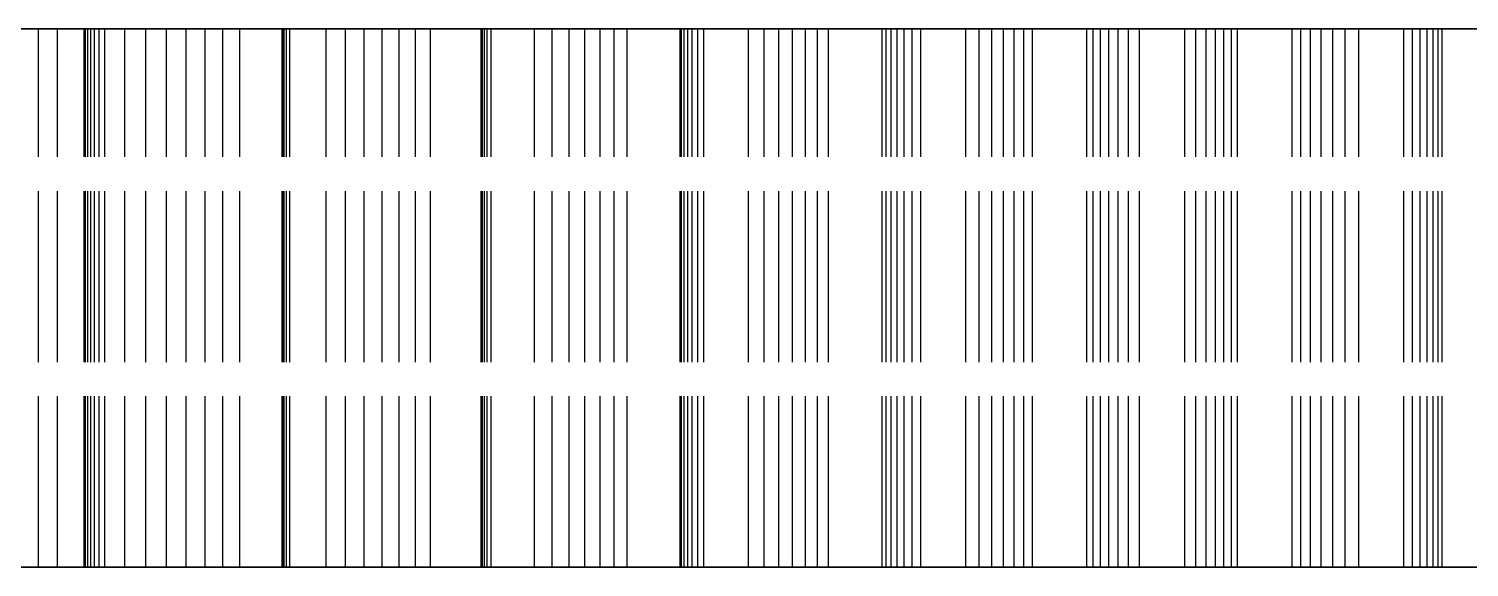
# Model space of a CAD drawing. Header units: millimetres. Extents: x -20 to 116, y -41 to 51.
# Drawn here: x -8.42 to 2.28, y 45.12 to 49.12 of the extents above; entities that cross this region are included whole.
import ezdxf

# ---------------------------------------------------------------- set-up
doc = ezdxf.new("R2010")
doc.units = ezdxf.units.MM
doc.linetypes.add('DASHED', pattern=[1.524, 1.27, -0.254])
doc.layers.add('HIDDEN', color=8, linetype='DASHED')
doc.layers.add('VISIBLE', color=7, linetype='CONTINUOUS')

msp = doc.modelspace()

# ---------------------------------------------------------------- linework, layer by layer
at = {"layer": 'HIDDEN'}
for points in [[(-8.80357, 49.11906), (-8.19643, 49.11906), (-7.58929, 49.11906), (-6.98214, 49.11906), (-6.375, 49.11906), (-5.76786, 49.11906), (-5.16071, 49.11906), (-4.55357, 49.11906), (-3.94643, 49.11906), (-3.33929, 49.11906), (-2.73214, 49.11906), (-2.125, 49.11906), (-1.51786, 49.11906), (-0.91071, 49.11906), (-0.30357, 49.11906), (0.30357, 49.11906), (0.91071, 49.11906), (1.51786, 49.11906), (2.125, 49.11906), (2.73214, 49.11906)], [(-8.34428, 49.11906), (-8.49049, 49.11906)], [(-8.49049, 49.11906), (-8.34428, 49.11906)], [(-8.20515, 49.11906), (-8.34428, 49.11906)], [(-8.34428, 49.11906), (-8.20515, 49.11906)], [(-8.34428, 45.11906), (-8.34428, 49.11906)], [(-8.34428, 45.11906), (-8.34428, 49.11906)], [(-7.85159, 49.11906), (-8.20515, 49.11906)], [(-8.20515, 49.11906), (-7.85159, 49.11906)], [(-8.20515, 45.11906), (-8.20515, 49.11906)], [(-8.20515, 45.11906), (-8.20515, 49.11906)], [(-7.7054, 49.11906), (-8.00616, 49.11906)], [(-8.00616, 49.11906), (-7.99599, 49.11906)], [(-7.99599, 49.11906), (-8.00616, 49.11906)], [(-8.00616, 49.11906), (-7.7054, 49.11906)], [(-8.00616, 45.11906), (-8.00616, 49.11906)], [(-8.00616, 45.11906), (-8.00616, 49.11906)], [(-7.99599, 49.11906), (-7.97998, 49.11906)], [(-7.97998, 49.11906), (-7.99599, 49.11906)], [(-7.99599, 45.11906), (-7.99599, 49.11906)], [(-7.99599, 45.11906), (-7.99599, 49.11906)], [(-7.97998, 49.11906), (-7.9579, 49.11906)], [(-7.9579, 49.11906), (-7.97998, 49.11906)], [(-7.97998, 45.11906), (-7.97998, 49.11906)], [(-7.97998, 45.11906), (-7.97998, 49.11906)], [(-7.9579, 49.11906), (-7.92944, 49.11906)], [(-7.92944, 49.11906), (-7.9579, 49.11906)], [(-7.9579, 45.11906), (-7.9579, 49.11906)], [(-7.9579, 45.11906), (-7.9579, 49.11906)], [(-7.92944, 49.11906), (-7.89421, 49.11906)], [(-7.89421, 49.11906), (-7.92944, 49.11906)], [(-7.92944, 45.11906), (-7.92944, 49.11906)], [(-7.92944, 45.11906), (-7.92944, 49.11906)], [(-7.89421, 49.11906), (-7.85159, 49.11906)], [(-7.85159, 49.11906), (-7.89421, 49.11906)], [(-7.89421, 45.11906), (-7.89421, 49.11906)], [(-7.89421, 45.11906), (-7.89421, 49.11906)], [(-7.85159, 45.11906), (-7.85159, 49.11906)], [(-7.85159, 45.11906), (-7.85159, 49.11906)], [(-7.54753, 49.11906), (-7.7054, 49.11906)], [(-7.7054, 49.11906), (-7.54753, 49.11906)], [(-7.7054, 45.11906), (-7.7054, 49.11906)], [(-7.7054, 45.11906), (-7.7054, 49.11906)], [(-7.39524, 49.11906), (-7.54753, 49.11906)], [(-7.54753, 49.11906), (-7.39524, 49.11906)], [(-7.54753, 45.11906), (-7.54753, 49.11906)], [(-7.54753, 45.11906), (-7.54753, 49.11906)], [(-7.24883, 49.11906), (-7.39524, 49.11906)], [(-7.39524, 49.11906), (-7.24883, 49.11906)], [(-7.39524, 45.11906), (-7.39524, 49.11906)], [(-7.39524, 45.11906), (-7.39524, 49.11906)], [(-7.10867, 49.11906), (-7.24883, 49.11906)], [(-7.24883, 49.11906), (-7.10867, 49.11906)], [(-7.24883, 45.11906), (-7.24883, 49.11906)], [(-7.24883, 45.11906), (-7.24883, 49.11906)], [(-6.97527, 49.11906), (-7.10867, 49.11906)], [(-7.10867, 49.11906), (-6.97527, 49.11906)], [(-7.10867, 45.11906), (-7.10867, 49.11906)], [(-7.10867, 45.11906), (-7.10867, 49.11906)], [(-6.84931, 49.11906), (-6.97527, 49.11906)], [(-6.97527, 49.11906), (-6.84931, 49.11906)], [(-6.97527, 45.11906), (-6.97527, 49.11906)], [(-6.97527, 45.11906), (-6.97527, 49.11906)], [(-6.47908, 49.11906), (-6.84931, 49.11906)], [(-6.84931, 49.11906), (-6.47908, 49.11906)], [(-6.84931, 45.11906), (-6.84931, 49.11906)], [(-6.84931, 45.11906), (-6.84931, 49.11906)], [(-6.53208, 49.11906), (-6.53486, 49.11906)], [(-6.53486, 49.11906), (-6.53134, 49.11906)], [(-6.53134, 49.11906), (-6.53486, 49.11906)], [(-6.53486, 49.11906), (-6.53208, 49.11906)], [(-6.53486, 45.11906), (-6.53486, 49.11906)], [(-6.53486, 45.11906), (-6.53486, 49.11906)], [(-6.52324, 49.11906), (-6.53208, 49.11906)], [(-6.53208, 49.11906), (-6.52324, 49.11906)], [(-6.53208, 45.11906), (-6.53208, 49.11906)], [(-6.53208, 45.11906), (-6.53208, 49.11906)], [(-6.53134, 49.11906), (-6.52119, 49.11906)], [(-6.52119, 49.11906), (-6.53134, 49.11906)], [(-6.53134, 45.11906), (-6.53134, 49.11906)], [(-6.53134, 45.11906), (-6.53134, 49.11906)], [(-6.20995, 49.11906), (-6.52324, 49.11906)], [(-6.52324, 49.11906), (-6.20995, 49.11906)], [(-6.52324, 45.11906), (-6.52324, 49.11906)], [(-6.52324, 45.11906), (-6.52324, 49.11906)], [(-6.52119, 49.11906), (-6.50399, 49.11906)], [(-6.50399, 49.11906), (-6.52119, 49.11906)], [(-6.52119, 45.11906), (-6.52119, 49.11906)], [(-6.52119, 45.11906), (-6.52119, 49.11906)], [(-6.50399, 49.11906), (-6.47908, 49.11906)], [(-6.47908, 49.11906), (-6.50399, 49.11906)], [(-6.50399, 45.11906), (-6.50399, 49.11906)], [(-6.50399, 45.11906), (-6.50399, 49.11906)], [(-6.47908, 45.11906), (-6.47908, 49.11906)], [(-6.47908, 45.11906), (-6.47908, 49.11906)], [(-6.06492, 49.11906), (-6.20995, 49.11906)], [(-6.20995, 49.11906), (-6.06492, 49.11906)], [(-6.20995, 45.11906), (-6.20995, 49.11906)], [(-6.20995, 45.11906), (-6.20995, 49.11906)], [(-5.92575, 49.11906), (-6.06492, 49.11906)], [(-6.06492, 49.11906), (-5.92575, 49.11906)], [(-6.06492, 45.11906), (-6.06492, 49.11906)], [(-6.06492, 45.11906), (-6.06492, 49.11906)], [(-5.79272, 49.11906), (-5.92575, 49.11906)], [(-5.92575, 49.11906), (-5.79272, 49.11906)], [(-5.92575, 45.11906), (-5.92575, 49.11906)], [(-5.92575, 45.11906), (-5.92575, 49.11906)], [(-5.66622, 49.11906), (-5.79272, 49.11906)], [(-5.79272, 49.11906), (-5.66622, 49.11906)], [(-5.79272, 45.11906), (-5.79272, 49.11906)], [(-5.79272, 45.11906), (-5.79272, 49.11906)], [(-5.54675, 49.11906), (-5.66622, 49.11906)], [(-5.66622, 49.11906), (-5.54675, 49.11906)], [(-5.66622, 45.11906), (-5.66622, 49.11906)], [(-5.66622, 45.11906), (-5.66622, 49.11906)], [(-5.43503, 49.11906), (-5.54675, 49.11906)], [(-5.54675, 49.11906), (-5.43503, 49.11906)], [(-5.54675, 45.11906), (-5.54675, 49.11906)], [(-5.54675, 45.11906), (-5.54675, 49.11906)], [(-5.0513, 49.11906), (-5.43503, 49.11906)], [(-5.43503, 49.11906), (-5.0513, 49.11906)], [(-5.43503, 45.11906), (-5.43503, 49.11906)], [(-5.43503, 45.11906), (-5.43503, 49.11906)], [(-5.0573, 49.11906), (-5.05827, 49.11906)], [(-5.05827, 49.11906), (-5.0513, 49.11906)], [(-5.0513, 49.11906), (-5.05827, 49.11906)], [(-5.05827, 49.11906), (-5.0573, 49.11906)], [(-5.05827, 45.11906), (-5.05827, 49.11906)], [(-5.05827, 45.11906), (-5.05827, 49.11906)], [(-5.04905, 49.11906), (-5.0573, 49.11906)], [(-5.0573, 49.11906), (-5.04905, 49.11906)], [(-5.0573, 45.11906), (-5.0573, 49.11906)], [(-5.0573, 45.11906), (-5.0573, 49.11906)], [(-5.0513, 45.11906), (-5.0513, 49.11906)], [(-5.0513, 45.11906), (-5.0513, 49.11906)], [(-5.03398, 49.11906), (-5.04905, 49.11906)], [(-5.04905, 49.11906), (-5.03398, 49.11906)], [(-5.04905, 45.11906), (-5.04905, 49.11906)], [(-5.04905, 45.11906), (-5.04905, 49.11906)], [(-5.01244, 49.11906), (-5.03398, 49.11906)], [(-5.03398, 49.11906), (-5.01244, 49.11906)], [(-5.03398, 45.11906), (-5.03398, 49.11906)], [(-5.03398, 45.11906), (-5.03398, 49.11906)], [(-4.98467, 49.11906), (-5.01244, 49.11906)], [(-5.01244, 49.11906), (-4.98467, 49.11906)], [(-5.01244, 45.11906), (-5.01244, 49.11906)], [(-5.01244, 45.11906), (-5.01244, 49.11906)], [(-4.66151, 49.11906), (-4.98467, 49.11906)], [(-4.98467, 49.11906), (-4.66151, 49.11906)], [(-4.98467, 45.11906), (-4.98467, 49.11906)], [(-4.98467, 45.11906), (-4.98467, 49.11906)], [(-4.53058, 49.11906), (-4.66151, 49.11906)], [(-4.66151, 49.11906), (-4.53058, 49.11906)], [(-4.66151, 45.11906), (-4.66151, 49.11906)], [(-4.66151, 45.11906), (-4.66151, 49.11906)], [(-4.4057, 49.11906), (-4.53058, 49.11906)], [(-4.53058, 49.11906), (-4.4057, 49.11906)], [(-4.53058, 45.11906), (-4.53058, 49.11906)], [(-4.53058, 45.11906), (-4.53058, 49.11906)], [(-4.28718, 49.11906), (-4.4057, 49.11906)], [(-4.4057, 49.11906), (-4.28718, 49.11906)], [(-4.4057, 45.11906), (-4.4057, 49.11906)], [(-4.4057, 45.11906), (-4.4057, 49.11906)], [(-4.17541, 49.11906), (-4.28718, 49.11906)], [(-4.28718, 49.11906), (-4.17541, 49.11906)], [(-4.28718, 45.11906), (-4.28718, 49.11906)], [(-4.28718, 45.11906), (-4.28718, 49.11906)], [(-4.07091, 49.11906), (-4.17541, 49.11906)], [(-4.17541, 49.11906), (-4.07091, 49.11906)], [(-4.17541, 45.11906), (-4.17541, 49.11906)], [(-4.17541, 45.11906), (-4.17541, 49.11906)], [(-3.97438, 49.11906), (-4.07091, 49.11906)], [(-4.07091, 49.11906), (-3.97438, 49.11906)], [(-4.07091, 45.11906), (-4.07091, 49.11906)], [(-4.07091, 45.11906), (-4.07091, 49.11906)], [(-3.58042, 49.11906), (-3.97438, 49.11906)], [(-3.97438, 49.11906), (-3.58042, 49.11906)], [(-3.97438, 45.11906), (-3.97438, 49.11906)], [(-3.97438, 45.11906), (-3.97438, 49.11906)], [(-3.56941, 49.11906), (-3.58042, 49.11906)], [(-3.58042, 49.11906), (-3.56941, 49.11906)], [(-3.58042, 45.11906), (-3.58042, 49.11906)], [(-3.58042, 45.11906), (-3.58042, 49.11906)], [(-3.55027, 49.11906), (-3.56941, 49.11906)], [(-3.56941, 49.11906), (-3.55027, 49.11906)], [(-3.56941, 45.11906), (-3.56941, 49.11906)], [(-3.56941, 45.11906), (-3.56941, 49.11906)], [(-3.52369, 49.11906), (-3.55027, 49.11906)], [(-3.55027, 49.11906), (-3.52369, 49.11906)], [(-3.55027, 45.11906), (-3.55027, 49.11906)], [(-3.55027, 45.11906), (-3.55027, 49.11906)], [(-3.49016, 49.11906), (-3.52369, 49.11906)], [(-3.52369, 49.11906), (-3.49016, 49.11906)], [(-3.52369, 45.11906), (-3.52369, 49.11906)], [(-3.52369, 45.11906), (-3.52369, 49.11906)], [(-3.45003, 49.11906), (-3.49016, 49.11906)], [(-3.49016, 49.11906), (-3.45003, 49.11906)], [(-3.49016, 45.11906), (-3.49016, 49.11906)], [(-3.49016, 45.11906), (-3.49016, 49.11906)], [(-3.40357, 49.11906), (-3.45003, 49.11906)], [(-3.45003, 49.11906), (-3.40357, 49.11906)], [(-3.45003, 45.11906), (-3.45003, 49.11906)], [(-3.45003, 45.11906), (-3.45003, 49.11906)], [(-3.07331, 49.11906), (-3.40357, 49.11906)], [(-3.40357, 49.11906), (-3.07331, 49.11906)], [(-3.40357, 45.11906), (-3.40357, 49.11906)], [(-3.40357, 45.11906), (-3.40357, 49.11906)], [(-2.95757, 49.11906), (-3.07331, 49.11906)], [(-3.07331, 49.11906), (-2.95757, 49.11906)], [(-3.07331, 45.11906), (-3.07331, 49.11906)], [(-3.07331, 45.11906), (-3.07331, 49.11906)], [(-2.84806, 49.11906), (-2.95757, 49.11906)], [(-2.95757, 49.11906), (-2.84806, 49.11906)], [(-2.95757, 45.11906), (-2.95757, 49.11906)], [(-2.95757, 45.11906), (-2.95757, 49.11906)], [(-2.74507, 49.11906), (-2.84806, 49.11906)], [(-2.84806, 49.11906), (-2.74507, 49.11906)], [(-2.84806, 45.11906), (-2.84806, 49.11906)], [(-2.84806, 45.11906), (-2.84806, 49.11906)], [(-2.64899, 49.11906), (-2.74507, 49.11906)], [(-2.74507, 49.11906), (-2.64899, 49.11906)], [(-2.74507, 45.11906), (-2.74507, 49.11906)], [(-2.74507, 45.11906), (-2.74507, 49.11906)], [(-2.56033, 49.11906), (-2.64899, 49.11906)], [(-2.64899, 49.11906), (-2.56033, 49.11906)], [(-2.64899, 45.11906), (-2.64899, 49.11906)], [(-2.64899, 45.11906), (-2.64899, 49.11906)], [(-2.47982, 49.11906), (-2.56033, 49.11906)], [(-2.56033, 49.11906), (-2.47982, 49.11906)], [(-2.56033, 45.11906), (-2.56033, 49.11906)], [(-2.56033, 45.11906), (-2.56033, 49.11906)], [(-2.07899, 49.11906), (-2.47982, 49.11906)], [(-2.47982, 49.11906), (-2.07899, 49.11906)], [(-2.47982, 45.11906), (-2.47982, 49.11906)], [(-2.47982, 45.11906), (-2.47982, 49.11906)], [(-2.05009, 49.11906), (-2.07899, 49.11906)], [(-2.07899, 49.11906), (-2.05009, 49.11906)], [(-2.07899, 45.11906), (-2.07899, 49.11906)], [(-2.07899, 45.11906), (-2.07899, 49.11906)], [(-2.01294, 49.11906), (-2.05009, 49.11906)], [(-2.05009, 49.11906), (-2.01294, 49.11906)], [(-2.05009, 45.11906), (-2.05009, 49.11906)], [(-2.05009, 45.11906), (-2.05009, 49.11906)], [(-1.96827, 49.11906), (-2.01294, 49.11906)], [(-2.01294, 49.11906), (-1.96827, 49.11906)], [(-2.01294, 45.11906), (-2.01294, 49.11906)], [(-2.01294, 45.11906), (-2.01294, 49.11906)], [(-1.91656, 49.11906), (-1.96827, 49.11906)], [(-1.96827, 49.11906), (-1.91656, 49.11906)], [(-1.96827, 45.11906), (-1.96827, 49.11906)], [(-1.96827, 45.11906), (-1.96827, 49.11906)], [(-1.85819, 49.11906), (-1.91656, 49.11906)], [(-1.91656, 49.11906), (-1.85819, 49.11906)], [(-1.91656, 45.11906), (-1.91656, 49.11906)], [(-1.91656, 45.11906), (-1.91656, 49.11906)], [(-1.79343, 49.11906), (-1.85819, 49.11906)], [(-1.85819, 49.11906), (-1.79343, 49.11906)], [(-1.85819, 45.11906), (-1.85819, 49.11906)], [(-1.85819, 45.11906), (-1.85819, 49.11906)], [(-1.45888, 49.11906), (-1.79343, 49.11906)], [(-1.79343, 49.11906), (-1.45888, 49.11906)], [(-1.79343, 45.11906), (-1.79343, 49.11906)], [(-1.79343, 45.11906), (-1.79343, 49.11906)], [(-1.35934, 49.11906), (-1.45888, 49.11906)], [(-1.45888, 49.11906), (-1.35934, 49.11906)], [(-1.45888, 45.11906), (-1.45888, 49.11906)], [(-1.45888, 45.11906), (-1.45888, 49.11906)], [(-1.26613, 49.11906), (-1.35934, 49.11906)], [(-1.35934, 49.11906), (-1.26613, 49.11906)], [(-1.35934, 45.11906), (-1.35934, 49.11906)], [(-1.35934, 45.11906), (-1.35934, 49.11906)], [(-1.17954, 49.11906), (-1.26613, 49.11906)], [(-1.26613, 49.11906), (-1.17954, 49.11906)], [(-1.26613, 45.11906), (-1.26613, 49.11906)], [(-1.26613, 45.11906), (-1.26613, 49.11906)], [(-1.09996, 49.11906), (-1.17954, 49.11906)], [(-1.17954, 49.11906), (-1.09996, 49.11906)], [(-1.17954, 45.11906), (-1.17954, 49.11906)], [(-1.17954, 45.11906), (-1.17954, 49.11906)], [(-1.02791, 49.11906), (-1.09996, 49.11906)], [(-1.09996, 49.11906), (-1.02791, 49.11906)], [(-1.09996, 45.11906), (-1.09996, 49.11906)], [(-1.09996, 45.11906), (-1.09996, 49.11906)], [(-0.96411, 49.11906), (-1.02791, 49.11906)], [(-1.02791, 49.11906), (-0.96411, 49.11906)], [(-1.02791, 45.11906), (-1.02791, 49.11906)], [(-1.02791, 45.11906), (-1.02791, 49.11906)], [(-0.55983, 49.11906), (-0.96411, 49.11906)], [(-0.96411, 49.11906), (-0.55983, 49.11906)], [(-0.96411, 45.11906), (-0.96411, 49.11906)], [(-0.96411, 45.11906), (-0.96411, 49.11906)], [(-0.51328, 49.11906), (-0.55983, 49.11906)], [(-0.55983, 49.11906), (-0.51328, 49.11906)], [(-0.55983, 45.11906), (-0.55983, 49.11906)], [(-0.55983, 45.11906), (-0.55983, 49.11906)], [(-0.45845, 49.11906), (-0.51328, 49.11906)], [(-0.51328, 49.11906), (-0.45845, 49.11906)], [(-0.51328, 45.11906), (-0.51328, 49.11906)], [(-0.51328, 45.11906), (-0.51328, 49.11906)], [(-0.39605, 49.11906), (-0.45845, 49.11906)], [(-0.45845, 49.11906), (-0.39605, 49.11906)], [(-0.45845, 45.11906), (-0.45845, 49.11906)], [(-0.45845, 45.11906), (-0.45845, 49.11906)], [(-0.32661, 49.11906), (-0.39605, 49.11906)], [(-0.39605, 49.11906), (-0.32661, 49.11906)], [(-0.39605, 45.11906), (-0.39605, 49.11906)], [(-0.39605, 45.11906), (-0.39605, 49.11906)], [(-0.25049, 49.11906), (-0.32661, 49.11906)], [(-0.32661, 49.11906), (-0.25049, 49.11906)], [(-0.32661, 45.11906), (-0.32661, 49.11906)], [(-0.32661, 45.11906), (-0.32661, 49.11906)], [(-0.16799, 49.11906), (-0.25049, 49.11906)], [(-0.25049, 49.11906), (-0.16799, 49.11906)], [(-0.25049, 45.11906), (-0.25049, 49.11906)], [(-0.25049, 45.11906), (-0.25049, 49.11906)], [(0.16799, 49.11906), (-0.16799, 49.11906)], [(-0.16799, 49.11906), (0.16799, 49.11906)], [(-0.16799, 45.11906), (-0.16799, 49.11906)], [(-0.16799, 45.11906), (-0.16799, 49.11906)], [(0.25049, 49.11906), (0.16799, 49.11906)], [(0.16799, 49.11906), (0.25049, 49.11906)], [(0.16799, 45.11906), (0.16799, 49.11906)], [(0.16799, 45.11906), (0.16799, 49.11906)], [(0.32661, 49.11906), (0.25049, 49.11906)], [(0.25049, 49.11906), (0.32661, 49.11906)], [(0.25049, 45.11906), (0.25049, 49.11906)], [(0.25049, 45.11906), (0.25049, 49.11906)], [(0.39605, 49.11906), (0.32661, 49.11906)], [(0.32661, 49.11906), (0.39605, 49.11906)], [(0.32661, 45.11906), (0.32661, 49.11906)], [(0.32661, 45.11906), (0.32661, 49.11906)], [(0.45845, 49.11906), (0.39605, 49.11906)], [(0.39605, 49.11906), (0.45845, 49.11906)], [(0.39605, 45.11906), (0.39605, 49.11906)], [(0.39605, 45.11906), (0.39605, 49.11906)], [(0.51328, 49.11906), (0.45845, 49.11906)], [(0.45845, 49.11906), (0.51328, 49.11906)], [(0.45845, 45.11906), (0.45845, 49.11906)], [(0.45845, 45.11906), (0.45845, 49.11906)], [(0.55983, 49.11906), (0.51328, 49.11906)], [(0.51328, 49.11906), (0.55983, 49.11906)], [(0.51328, 45.11906), (0.51328, 49.11906)], [(0.51328, 45.11906), (0.51328, 49.11906)], [(0.96411, 49.11906), (0.55983, 49.11906)], [(0.55983, 49.11906), (0.96411, 49.11906)], [(0.55983, 45.11906), (0.55983, 49.11906)], [(0.55983, 45.11906), (0.55983, 49.11906)], [(1.02791, 49.11906), (0.96411, 49.11906)], [(0.96411, 49.11906), (1.02791, 49.11906)], [(0.96411, 45.11906), (0.96411, 49.11906)], [(0.96411, 45.11906), (0.96411, 49.11906)], [(1.09996, 49.11906), (1.02791, 49.11906)], [(1.02791, 49.11906), (1.09996, 49.11906)], [(1.02791, 45.11906), (1.02791, 49.11906)], [(1.02791, 45.11906), (1.02791, 49.11906)], [(1.17954, 49.11906), (1.09996, 49.11906)], [(1.09996, 49.11906), (1.17954, 49.11906)], [(1.09996, 45.11906), (1.09996, 49.11906)], [(1.09996, 45.11906), (1.09996, 49.11906)], [(1.26613, 49.11906), (1.17954, 49.11906)], [(1.17954, 49.11906), (1.26613, 49.11906)], [(1.17954, 45.11906), (1.17954, 49.11906)], [(1.17954, 45.11906), (1.17954, 49.11906)], [(1.35934, 49.11906), (1.26613, 49.11906)], [(1.26613, 49.11906), (1.35934, 49.11906)], [(1.26613, 45.11906), (1.26613, 49.11906)], [(1.26613, 45.11906), (1.26613, 49.11906)], [(1.45888, 49.11906), (1.35934, 49.11906)], [(1.35934, 49.11906), (1.45888, 49.11906)], [(1.35934, 45.11906), (1.35934, 49.11906)], [(1.35934, 45.11906), (1.35934, 49.11906)], [(1.79343, 49.11906), (1.45888, 49.11906)], [(1.45888, 49.11906), (1.79343, 49.11906)], [(1.45888, 45.11906), (1.45888, 49.11906)], [(1.45888, 45.11906), (1.45888, 49.11906)], [(1.85819, 49.11906), (1.79343, 49.11906)], [(1.79343, 49.11906), (1.85819, 49.11906)], [(1.79343, 45.11906), (1.79343, 49.11906)], [(1.79343, 45.11906), (1.79343, 49.11906)], [(1.91656, 49.11906), (1.85819, 49.11906)], [(1.85819, 49.11906), (1.91656, 49.11906)], [(1.85819, 45.11906), (1.85819, 49.11906)], [(1.85819, 45.11906), (1.85819, 49.11906)], [(1.96827, 49.11906), (1.91656, 49.11906)], [(1.91656, 49.11906), (1.96827, 49.11906)], [(1.91656, 45.11906), (1.91656, 49.11906)], [(1.91656, 45.11906), (1.91656, 49.11906)], [(2.01294, 49.11906), (1.96827, 49.11906)], [(1.96827, 49.11906), (2.01294, 49.11906)], [(1.96827, 45.11906), (1.96827, 49.11906)], [(1.96827, 45.11906), (1.96827, 49.11906)], [(2.05009, 49.11906), (2.01294, 49.11906)], [(2.01294, 49.11906), (2.05009, 49.11906)], [(2.01294, 45.11906), (2.01294, 49.11906)], [(2.01294, 45.11906), (2.01294, 49.11906)], [(2.07899, 49.11906), (2.05009, 49.11906)], [(2.05009, 49.11906), (2.07899, 49.11906)], [(2.05009, 45.11906), (2.05009, 49.11906)], [(2.05009, 45.11906), (2.05009, 49.11906)], [(2.47982, 49.11906), (2.07899, 49.11906)], [(2.07899, 49.11906), (2.47982, 49.11906)], [(2.07899, 45.11906), (2.07899, 49.11906)], [(2.07899, 45.11906), (2.07899, 49.11906)], [(-8.80357, 45.11906), (-8.19643, 45.11906), (-7.58929, 45.11906), (-6.98214, 45.11906), (-6.375, 45.11906), (-5.76786, 45.11906), (-5.16071, 45.11906), (-4.55357, 45.11906), (-3.94643, 45.11906), (-3.33929, 45.11906), (-2.73214, 45.11906), (-2.125, 45.11906), (-1.51786, 45.11906), (-0.91071, 45.11906), (-0.30357, 45.11906), (0.30357, 45.11906), (0.91071, 45.11906), (1.51786, 45.11906), (2.125, 45.11906), (2.73214, 45.11906)], [(-8.34428, 45.11906), (-8.49049, 45.11906)], [(-8.49049, 45.11906), (-8.34428, 45.11906)], [(-8.20515, 45.11906), (-8.34428, 45.11906)], [(-8.34428, 45.11906), (-8.20515, 45.11906)], [(-7.85159, 45.11906), (-8.20515, 45.11906)], [(-8.20515, 45.11906), (-7.85159, 45.11906)], [(-7.7054, 45.11906), (-8.00616, 45.11906)], [(-8.00616, 45.11906), (-7.99599, 45.11906)], [(-7.99599, 45.11906), (-8.00616, 45.11906)], [(-8.00616, 45.11906), (-7.7054, 45.11906)], [(-7.99599, 45.11906), (-7.97998, 45.11906)], [(-7.97998, 45.11906), (-7.99599, 45.11906)], [(-7.97998, 45.11906), (-7.9579, 45.11906)], [(-7.9579, 45.11906), (-7.97998, 45.11906)], [(-7.9579, 45.11906), (-7.92944, 45.11906)], [(-7.92944, 45.11906), (-7.9579, 45.11906)], [(-7.92944, 45.11906), (-7.89421, 45.11906)], [(-7.89421, 45.11906), (-7.92944, 45.11906)], [(-7.89421, 45.11906), (-7.85159, 45.11906)], [(-7.85159, 45.11906), (-7.89421, 45.11906)], [(-7.54753, 45.11906), (-7.7054, 45.11906)], [(-7.7054, 45.11906), (-7.54753, 45.11906)], [(-7.39524, 45.11906), (-7.54753, 45.11906)], [(-7.54753, 45.11906), (-7.39524, 45.11906)], [(-7.24883, 45.11906), (-7.39524, 45.11906)], [(-7.39524, 45.11906), (-7.24883, 45.11906)], [(-7.10867, 45.11906), (-7.24883, 45.11906)], [(-7.24883, 45.11906), (-7.10867, 45.11906)], [(-6.97527, 45.11906), (-7.10867, 45.11906)], [(-7.10867, 45.11906), (-6.97527, 45.11906)], [(-6.84931, 45.11906), (-6.97527, 45.11906)], [(-6.97527, 45.11906), (-6.84931, 45.11906)], [(-6.47908, 45.11906), (-6.84931, 45.11906)], [(-6.84931, 45.11906), (-6.47908, 45.11906)], [(-6.53208, 45.11906), (-6.53486, 45.11906)], [(-6.53486, 45.11906), (-6.53134, 45.11906)], [(-6.53134, 45.11906), (-6.53486, 45.11906)], [(-6.53486, 45.11906), (-6.53208, 45.11906)], [(-6.52324, 45.11906), (-6.53208, 45.11906)], [(-6.53208, 45.11906), (-6.52324, 45.11906)], [(-6.53134, 45.11906), (-6.52119, 45.11906)], [(-6.52119, 45.11906), (-6.53134, 45.11906)], [(-6.20995, 45.11906), (-6.52324, 45.11906)], [(-6.52324, 45.11906), (-6.20995, 45.11906)], [(-6.52119, 45.11906), (-6.50399, 45.11906)], [(-6.50399, 45.11906), (-6.52119, 45.11906)], [(-6.50399, 45.11906), (-6.47908, 45.11906)], [(-6.47908, 45.11906), (-6.50399, 45.11906)], [(-6.06492, 45.11906), (-6.20995, 45.11906)], [(-6.20995, 45.11906), (-6.06492, 45.11906)], [(-5.92575, 45.11906), (-6.06492, 45.11906)], [(-6.06492, 45.11906), (-5.92575, 45.11906)], [(-5.79272, 45.11906), (-5.92575, 45.11906)], [(-5.92575, 45.11906), (-5.79272, 45.11906)], [(-5.66622, 45.11906), (-5.79272, 45.11906)], [(-5.79272, 45.11906), (-5.66622, 45.11906)], [(-5.54675, 45.11906), (-5.66622, 45.11906)], [(-5.66622, 45.11906), (-5.54675, 45.11906)], [(-5.43503, 45.11906), (-5.54675, 45.11906)], [(-5.54675, 45.11906), (-5.43503, 45.11906)], [(-5.0513, 45.11906), (-5.43503, 45.11906)], [(-5.43503, 45.11906), (-5.0513, 45.11906)], [(-5.0573, 45.11906), (-5.05827, 45.11906)], [(-5.05827, 45.11906), (-5.0513, 45.11906)], [(-5.0513, 45.11906), (-5.05827, 45.11906)], [(-5.05827, 45.11906), (-5.0573, 45.11906)], [(-5.04905, 45.11906), (-5.0573, 45.11906)], [(-5.0573, 45.11906), (-5.04905, 45.11906)], [(-5.03398, 45.11906), (-5.04905, 45.11906)], [(-5.04905, 45.11906), (-5.03398, 45.11906)], [(-5.01244, 45.11906), (-5.03398, 45.11906)], [(-5.03398, 45.11906), (-5.01244, 45.11906)], [(-4.98467, 45.11906), (-5.01244, 45.11906)], [(-5.01244, 45.11906), (-4.98467, 45.11906)], [(-4.66151, 45.11906), (-4.98467, 45.11906)], [(-4.98467, 45.11906), (-4.66151, 45.11906)], [(-4.53058, 45.11906), (-4.66151, 45.11906)], [(-4.66151, 45.11906), (-4.53058, 45.11906)], [(-4.4057, 45.11906), (-4.53058, 45.11906)], [(-4.53058, 45.11906), (-4.4057, 45.11906)], [(-4.28718, 45.11906), (-4.4057, 45.11906)], [(-4.4057, 45.11906), (-4.28718, 45.11906)], [(-4.17541, 45.11906), (-4.28718, 45.11906)], [(-4.28718, 45.11906), (-4.17541, 45.11906)], [(-4.07091, 45.11906), (-4.17541, 45.11906)], [(-4.17541, 45.11906), (-4.07091, 45.11906)], [(-3.97438, 45.11906), (-4.07091, 45.11906)], [(-4.07091, 45.11906), (-3.97438, 45.11906)], [(-3.58042, 45.11906), (-3.97438, 45.11906)], [(-3.97438, 45.11906), (-3.58042, 45.11906)], [(-3.56941, 45.11906), (-3.58042, 45.11906)], [(-3.58042, 45.11906), (-3.56941, 45.11906)], [(-3.55027, 45.11906), (-3.56941, 45.11906)], [(-3.56941, 45.11906), (-3.55027, 45.11906)], [(-3.52369, 45.11906), (-3.55027, 45.11906)], [(-3.55027, 45.11906), (-3.52369, 45.11906)], [(-3.49016, 45.11906), (-3.52369, 45.11906)], [(-3.52369, 45.11906), (-3.49016, 45.11906)], [(-3.45003, 45.11906), (-3.49016, 45.11906)], [(-3.49016, 45.11906), (-3.45003, 45.11906)], [(-3.40357, 45.11906), (-3.45003, 45.11906)], [(-3.45003, 45.11906), (-3.40357, 45.11906)], [(-3.07331, 45.11906), (-3.40357, 45.11906)], [(-3.40357, 45.11906), (-3.07331, 45.11906)], [(-2.95757, 45.11906), (-3.07331, 45.11906)], [(-3.07331, 45.11906), (-2.95757, 45.11906)], [(-2.84806, 45.11906), (-2.95757, 45.11906)], [(-2.95757, 45.11906), (-2.84806, 45.11906)], [(-2.74507, 45.11906), (-2.84806, 45.11906)], [(-2.84806, 45.11906), (-2.74507, 45.11906)], [(-2.64899, 45.11906), (-2.74507, 45.11906)], [(-2.74507, 45.11906), (-2.64899, 45.11906)], [(-2.56033, 45.11906), (-2.64899, 45.11906)], [(-2.64899, 45.11906), (-2.56033, 45.11906)], [(-2.47982, 45.11906), (-2.56033, 45.11906)], [(-2.56033, 45.11906), (-2.47982, 45.11906)], [(-2.07899, 45.11906), (-2.47982, 45.11906)], [(-2.47982, 45.11906), (-2.07899, 45.11906)], [(-2.05009, 45.11906), (-2.07899, 45.11906)], [(-2.07899, 45.11906), (-2.05009, 45.11906)], [(-2.01294, 45.11906), (-2.05009, 45.11906)], [(-2.05009, 45.11906), (-2.01294, 45.11906)], [(-1.96827, 45.11906), (-2.01294, 45.11906)], [(-2.01294, 45.11906), (-1.96827, 45.11906)], [(-1.91656, 45.11906), (-1.96827, 45.11906)], [(-1.96827, 45.11906), (-1.91656, 45.11906)], [(-1.85819, 45.11906), (-1.91656, 45.11906)], [(-1.91656, 45.11906), (-1.85819, 45.11906)], [(-1.79343, 45.11906), (-1.85819, 45.11906)], [(-1.85819, 45.11906), (-1.79343, 45.11906)], [(-1.45888, 45.11906), (-1.79343, 45.11906)], [(-1.79343, 45.11906), (-1.45888, 45.11906)], [(-1.35934, 45.11906), (-1.45888, 45.11906)], [(-1.45888, 45.11906), (-1.35934, 45.11906)], [(-1.26613, 45.11906), (-1.35934, 45.11906)], [(-1.35934, 45.11906), (-1.26613, 45.11906)], [(-1.17954, 45.11906), (-1.26613, 45.11906)], [(-1.26613, 45.11906), (-1.17954, 45.11906)], [(-1.09996, 45.11906), (-1.17954, 45.11906)], [(-1.17954, 45.11906), (-1.09996, 45.11906)], [(-1.02791, 45.11906), (-1.09996, 45.11906)], [(-1.09996, 45.11906), (-1.02791, 45.11906)], [(-0.96411, 45.11906), (-1.02791, 45.11906)], [(-1.02791, 45.11906), (-0.96411, 45.11906)], [(-0.55983, 45.11906), (-0.96411, 45.11906)], [(-0.96411, 45.11906), (-0.55983, 45.11906)], [(-0.51328, 45.11906), (-0.55983, 45.11906)], [(-0.55983, 45.11906), (-0.51328, 45.11906)], [(-0.45845, 45.11906), (-0.51328, 45.11906)], [(-0.51328, 45.11906), (-0.45845, 45.11906)], [(-0.39605, 45.11906), (-0.45845, 45.11906)], [(-0.45845, 45.11906), (-0.39605, 45.11906)], [(-0.32661, 45.11906), (-0.39605, 45.11906)], [(-0.39605, 45.11906), (-0.32661, 45.11906)], [(-0.25049, 45.11906), (-0.32661, 45.11906)], [(-0.32661, 45.11906), (-0.25049, 45.11906)], [(-0.16799, 45.11906), (-0.25049, 45.11906)], [(-0.25049, 45.11906), (-0.16799, 45.11906)], [(0.16799, 45.11906), (-0.16799, 45.11906)], [(-0.16799, 45.11906), (0.16799, 45.11906)], [(0.25049, 45.11906), (0.16799, 45.11906)], [(0.16799, 45.11906), (0.25049, 45.11906)], [(0.32661, 45.11906), (0.25049, 45.11906)], [(0.25049, 45.11906), (0.32661, 45.11906)], [(0.39605, 45.11906), (0.32661, 45.11906)], [(0.32661, 45.11906), (0.39605, 45.11906)], [(0.45845, 45.11906), (0.39605, 45.11906)], [(0.39605, 45.11906), (0.45845, 45.11906)], [(0.51328, 45.11906), (0.45845, 45.11906)], [(0.45845, 45.11906), (0.51328, 45.11906)], [(0.55983, 45.11906), (0.51328, 45.11906)], [(0.51328, 45.11906), (0.55983, 45.11906)], [(0.96411, 45.11906), (0.55983, 45.11906)], [(0.55983, 45.11906), (0.96411, 45.11906)], [(1.02791, 45.11906), (0.96411, 45.11906)], [(0.96411, 45.11906), (1.02791, 45.11906)], [(1.09996, 45.11906), (1.02791, 45.11906)], [(1.02791, 45.11906), (1.09996, 45.11906)], [(1.17954, 45.11906), (1.09996, 45.11906)], [(1.09996, 45.11906), (1.17954, 45.11906)], [(1.26613, 45.11906), (1.17954, 45.11906)], [(1.17954, 45.11906), (1.26613, 45.11906)], [(1.35934, 45.11906), (1.26613, 45.11906)], [(1.26613, 45.11906), (1.35934, 45.11906)], [(1.45888, 45.11906), (1.35934, 45.11906)], [(1.35934, 45.11906), (1.45888, 45.11906)], [(1.79343, 45.11906), (1.45888, 45.11906)], [(1.45888, 45.11906), (1.79343, 45.11906)], [(1.85819, 45.11906), (1.79343, 45.11906)], [(1.79343, 45.11906), (1.85819, 45.11906)], [(1.91656, 45.11906), (1.85819, 45.11906)], [(1.85819, 45.11906), (1.91656, 45.11906)], [(1.96827, 45.11906), (1.91656, 45.11906)], [(1.91656, 45.11906), (1.96827, 45.11906)], [(2.01294, 45.11906), (1.96827, 45.11906)], [(1.96827, 45.11906), (2.01294, 45.11906)], [(2.05009, 45.11906), (2.01294, 45.11906)], [(2.01294, 45.11906), (2.05009, 45.11906)], [(2.07899, 45.11906), (2.05009, 45.11906)], [(2.05009, 45.11906), (2.07899, 45.11906)], [(2.47982, 45.11906), (2.07899, 45.11906)], [(2.07899, 45.11906), (2.47982, 45.11906)]]:
    msp.add_lwpolyline(points, dxfattribs=at)
at = {"layer": 'VISIBLE'}
for points in [[(2.73214, 49.11906), (2.125, 49.11906), (1.51786, 49.11906), (0.91071, 49.11906), (0.30357, 49.11906), (-0.30357, 49.11906), (-0.91071, 49.11906), (-1.51786, 49.11906), (-2.125, 49.11906), (-2.73214, 49.11906), (-3.33929, 49.11906), (-3.94643, 49.11906), (-4.55357, 49.11906), (-5.16071, 49.11906), (-5.76786, 49.11906), (-6.375, 49.11906), (-6.98214, 49.11906), (-7.58929, 49.11906), (-8.19643, 49.11906), (-8.80357, 49.11906)], [(2.73214, 45.11906), (2.125, 45.11906), (1.51786, 45.11906), (0.91071, 45.11906), (0.30357, 45.11906), (-0.30357, 45.11906), (-0.91071, 45.11906), (-1.51786, 45.11906), (-2.125, 45.11906), (-2.73214, 45.11906), (-3.33929, 45.11906), (-3.94643, 45.11906), (-4.55357, 45.11906), (-5.16071, 45.11906), (-5.76786, 45.11906), (-6.375, 45.11906), (-6.98214, 45.11906), (-7.58929, 45.11906), (-8.19643, 45.11906), (-8.80357, 45.11906)]]:
    msp.add_lwpolyline(points, dxfattribs=at)

doc.saveas('drawing.dxf')
